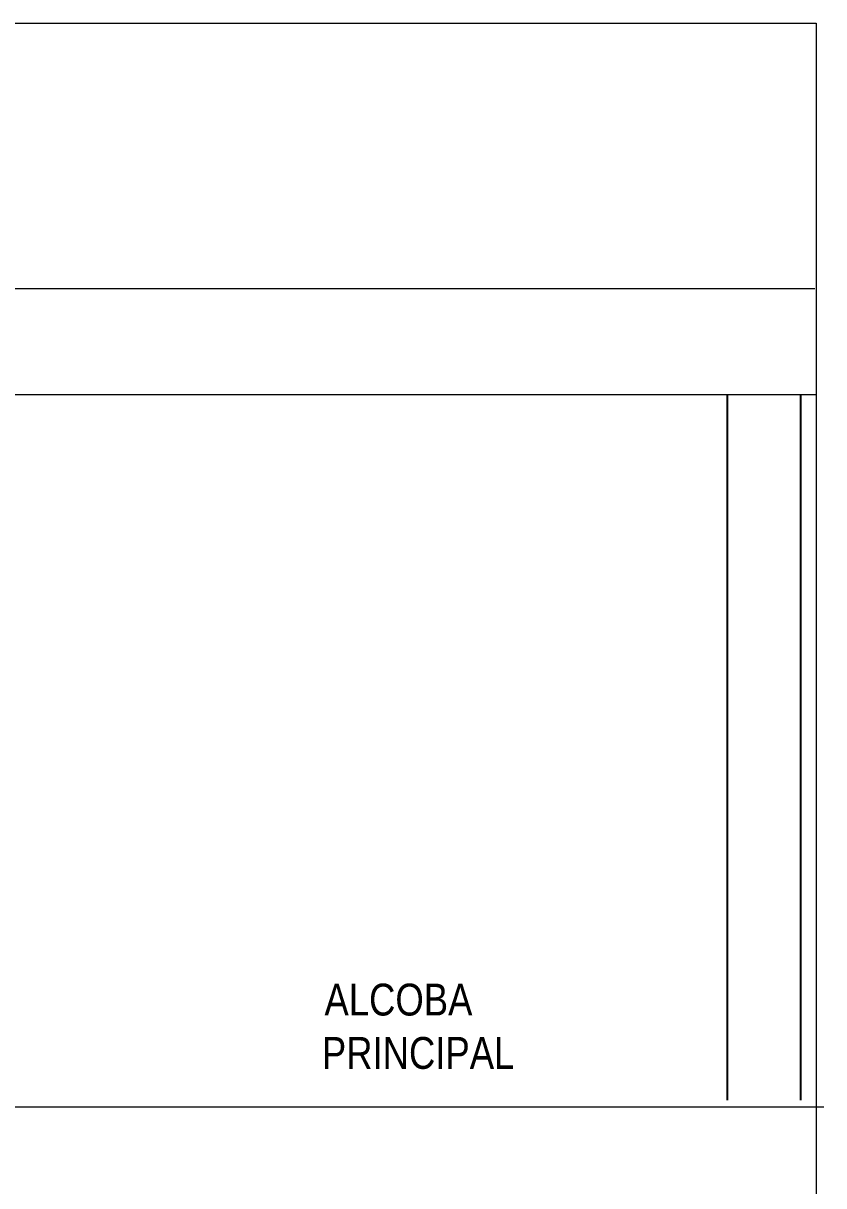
# Model space of a CAD drawing. Extents: x 1270 to 1442, y 932 to 1016.
# Drawn here: x 1433.94 to 1436.956, y 993.255 to 997.637 of the extents above; entities that cross this region are included whole.
import ezdxf

# ---------------------------------------------------------------- set-up
doc = ezdxf.new("R2010")
doc.units = 0
doc.header["$MEASUREMENT"] = 0
doc.layers.add('arquitecturapasito', color=252, linetype='Continuous', lineweight=5)
doc.styles.add('MtXpl_Arial_Narrow', font='')
doc.styles.get('MtXpl_Arial_Narrow').set_extended_font_data('Arial Narrow')

msp = doc.modelspace()

# ---------------------------------------------------------------- linework, layer by layer
at = {"layer": 'arquitecturapasito', "color": 252}
for p, q in [((1433.6693, 997.6375), (1436.9275, 997.6375)), ((1422.5884, 996.6375), (1436.9221, 996.6375)), ((1422.5884, 996.2375), (1436.9275, 996.2375)), ((1436.5929, 993.5775), (1436.5929, 996.2375)), ((1436.5951, 993.5775), (1436.5951, 996.2375)), ((1436.8687, 993.5775), (1436.8687, 996.2375)), ((1436.8709, 993.5775), (1436.8709, 996.2375)), ((1422.61, 993.5523), (1436.9562, 993.5523))]:
    msp.add_line(p, q, dxfattribs=at)
at = {"layer": 'arquitecturapasito', "color": 252, "linetype": 'Continuous'}
msp.add_line((1436.9275, 997.6375), (1436.9268, 981.3375), dxfattribs=at)

# ---------------------------------------------------------------- texts
at = {"layer": 'arquitecturapasito', "color": 252, "style": 'MtXpl_Arial_Narrow'}
for s, p in [('ALCOBA', (1435.0748, 993.8966)), ('PRINCIPAL', (1435.065, 993.6955))]:
    msp.add_text(s, height=0.12, dxfattribs=at).set_placement(p)

doc.saveas('drawing.dxf')
